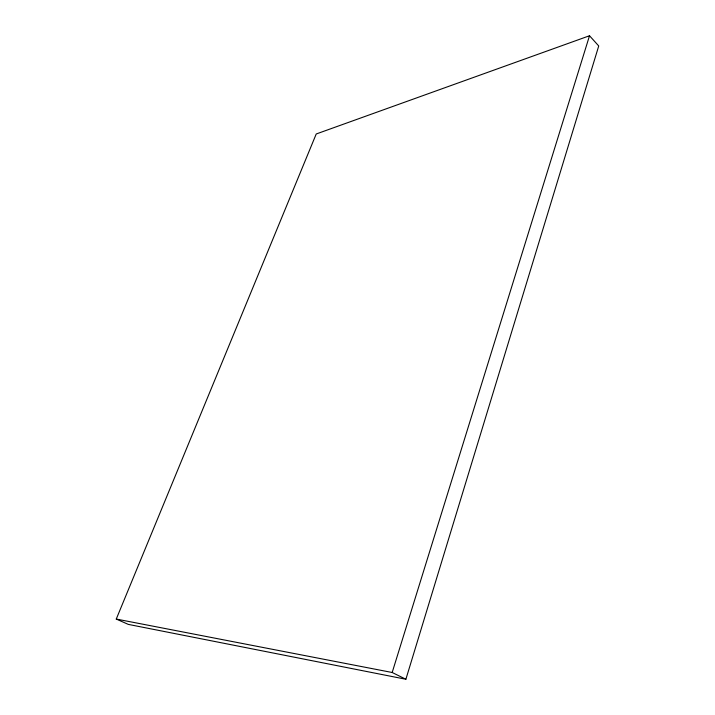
<?xml version="1.0" encoding="UTF-8"?>
<svg xmlns="http://www.w3.org/2000/svg" width="715" height="715" viewBox="0 0 715 715"><rect width="100%" height="100%" fill="white"/><g stroke="black" fill="none" stroke-linecap="round" stroke-linejoin="round"><path stroke-width="1.07" d="M405.888 679.25L598.732 45.957L589.518 35.75L316.227 133.982L116.268 619.056L128.298 624.392L405.888 679.25L392.178 672.493L116.268 619.056M392.178 672.493L589.518 35.75"/></g></svg>
